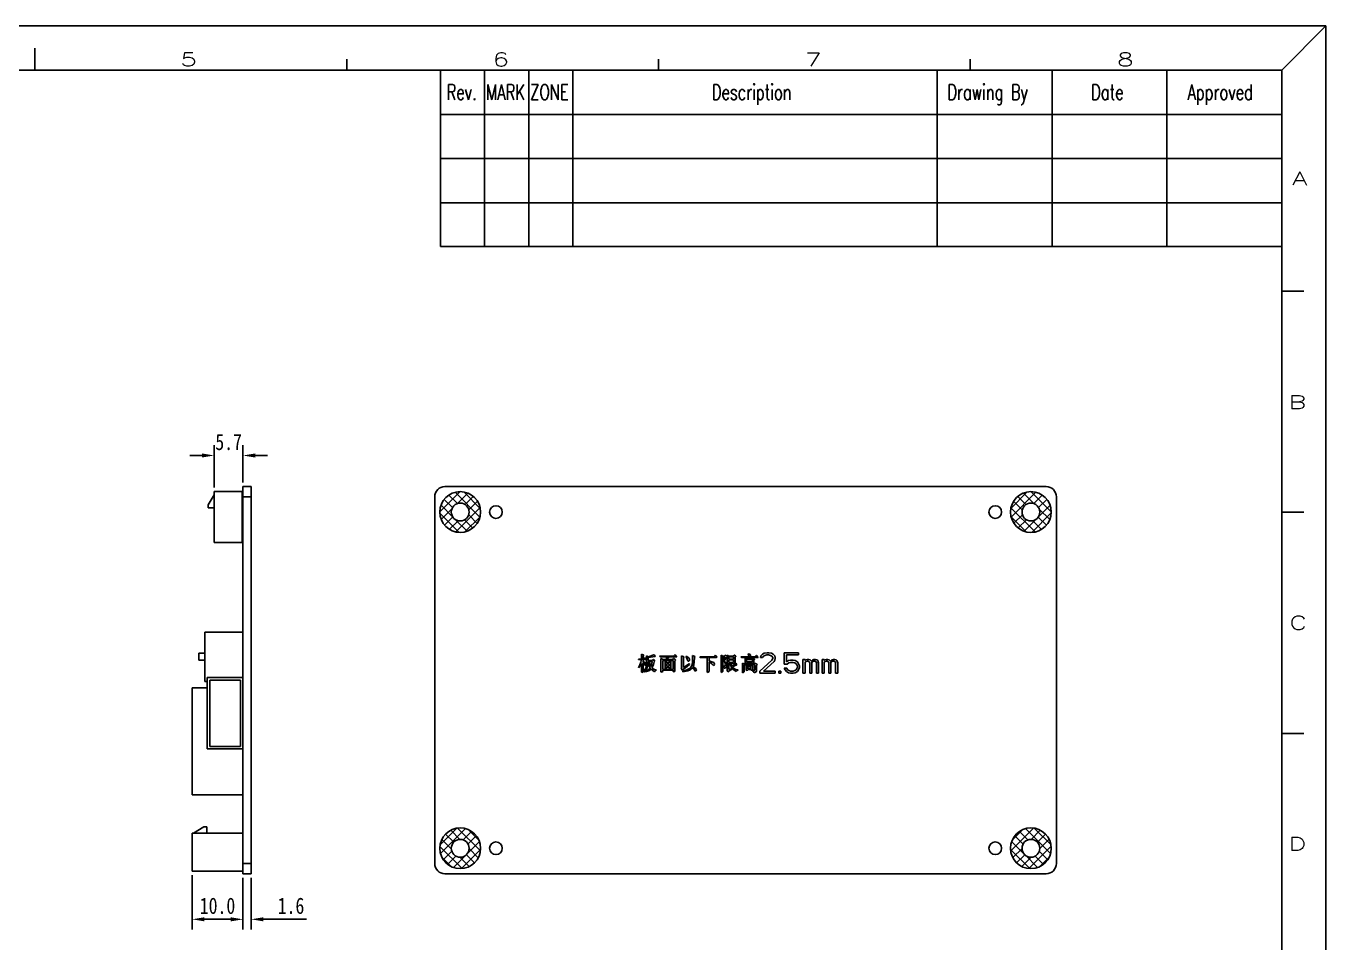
# Model space of a CAD drawing. Header units: inches. Extents: x 716 to 1232, y -1720 to -1356.
# Drawn here: x 976.4 to 1231.6, y -1535.7 to -1355.9 of the extents above; entities that cross this region are included whole.
import ezdxf

# ---------------------------------------------------------------- set-up
doc = ezdxf.new("R2010")
doc.units = ezdxf.units.IN
doc.header["$LTSCALE"] = 20
doc.header["$MEASUREMENT"] = 0
doc.header["$PDMODE"] = 3
doc.header["$PDSIZE"] = 0.3125
doc.linetypes.add('CENTER2', pattern=[28.575, 19.05, -3.175, 3.175, -3.175])
doc.layers.get('0').update_dxf_attribs({"linetype": 'CONTINUOUS'})
doc.layers.get('Defpoints').update_dxf_attribs({"linetype": 'CONTINUOUS'})
for name, color, linetype in [('01___PRT_ALL_DTM_PLN', 7, 'CONTINUOUS'), ('02___PRT_ALL_AXES', 7, 'CONTINUOUS'), ('03___PRT_ALL_CURVES', 7, 'CONTINUOUS'), ('TITLE', 5, 'CONTINUOUS')]:
    doc.layers.add(name, color=color, linetype=linetype)
doc.layers.add('CENTER', color=1, linetype='CENTER2', lineweight=15)
doc.styles.add('Design', font='', dxfattribs={"width": 0.8})
doc.styles.add('Form', font='romans.shx', dxfattribs={"width": 0.7})
doc.styles.get("Standard").update_dxf_attribs({"font": 'STSONG.TTF', "width": 0.8})
doc.styles.get('Design').set_extended_font_data('SimSun')
doc.dimstyles.get("Standard").update_dxf_attribs({"dimscale": 0.4, "dimtxt": 8, "dimasz": 6, "dimexe": 5, "dimexo": 2, "dimgap": 2.5, "dimtad": 1, "dimdec": 1, "dimzin": 4, "dimdsep": 46, "dimtxsty": 'Standard', "dimcen": 0.09, "dimclrd": 3, "dimclre": 3, "dimclrt": 3, "dimadec": 0, "dimazin": 0, "dimtp": 0.01, "dimtm": 0.01, "dimtfac": 1, "dimtdec": 1, "dimtix": 1, "dimtofl": 0, "dimtmove": 0, "dimatfit": 3, "dimfxl": 1, "dimtolj": 1, "dimtzin": 4, "dimarcsym": 0})

# ---------------------------------------------------------------- blocks, each defined once
blk = doc.blocks.new('10')
at = {"layer": 'TITLE', "color": 0}
for p, q in [((-816.31, -29.01), (-1113.31, -29.01)), ((-816.31, -29.01), (-821.3, -34.01)), ((-816.31, -239.02), (-816.31, -29.01))]:
    blk.add_line(p, q, dxfattribs=at)
at = {"layer": 'TITLE', "color": 5}
for p, q in [((-962.3, -34.01), (-962.3, -31.51)), ((-927.03, -34.01), (-927.03, -32.76)), ((-821.3, -34.01), (-1103.3, -34.01)), ((-916.44, -53.96), (-916.44, -34.01)), ((-911.45, -53.96), (-911.45, -34.01)), ((-911.45, -53.96), (-911.45, -34.01)), ((-906.46, -53.96), (-906.46, -34.01)), ((-901.46, -53.96), (-901.46, -34.01)), ((-860.26, -53.96), (-860.26, -34.01)), ((-847.27, -53.96), (-847.27, -34.01)), ((-834.29, -53.96), (-834.29, -34.01)), ((-821.3, -234.02), (-821.3, -34.01)), ((-821.3, -39), (-916.44, -39)), ((-821.3, -44), (-916.44, -44)), ((-821.3, -48.99), (-916.44, -48.99)), ((-916.44, -53.96), (-821.3, -53.96)), ((-821.3, -59.01), (-818.81, -59.01)), ((-821.3, -84.01), (-818.81, -84.01)), ((-821.3, -109.01), (-818.81, -109.01))]:
    blk.add_line(p, q, dxfattribs=at)
at = {"layer": 'TITLE', "color": 251}
for p, q in [((-891.78, -34.01), (-891.78, -32.76)), ((-856.53, -34.01), (-856.53, -32.76))]:
    blk.add_line(p, q, dxfattribs=at)
at = {"layer": 'TITLE', "color": 6, "style": 'Form', "width": 1.5}
for s, p in [('5', (-945.87, -33.54)), ('6', (-910.57, -33.54)), ('7', (-875.24, -33.54)), ('8', (-839.96, -33.54)), ('A', (-820.14, -47)), ('B', (-820.56, -72.3)), ('C', (-820.46, -97.25)), ('D', (-820.56, -122.26))]:
    blk.add_text(s, height=1.5, dxfattribs=at).set_placement(p)
at = {"layer": 'TITLE', "color": 0, "style": 'Form', "width": 0.7}
for s, p in [('Rev.', (-915.74, -37.36)), ('MARK', (-911.27, -37.36)), ('ZONE', (-906.28, -37.36)), ('Description', (-885.75, -37.36)), ('Drawing By', (-859.12, -37.36)), ('Date', (-842.86, -37.36)), ('Approved', (-831.96, -37.36))]:
    blk.add_text(s, height=1.748, dxfattribs=at).set_placement(p)
at = {"layer": 'TITLE', "color": 3, "ltscale": 10, "style": 'Design', "width": 0.8}
for tag, p in [('SCALE', (-843.55, -222.57)), ('SHEET', (-830.42, -227.68)), ('UNITS', (-909.5, -232.53)), ('REV', (-828.94, -232.54))]:
    blk.add_attdef(tag, p, '', height=2, dxfattribs=at)
blk = doc.blocks.new('*D46')
at = {"layer": '01___PRT_ALL_DTM_PLN', "color": 3, "lineweight": -2, "transparency": 16777216}
for p, q in [((1009.03, -1522.59), (1009.03, -1533.23)), ((1019.03, -1523.09), (1019.03, -1533.23)), ((1016.63, -1531.23), (1011.43, -1531.23))]:
    blk.add_line(p, q, dxfattribs=at)
at = {"layer": '01___PRT_ALL_DTM_PLN', "color": 3, "transparency": 16777216}
for points in [[(1011.43, -1530.83), (1011.43, -1531.63), (1009.03, -1531.23)], [(1016.63, -1531.63), (1016.63, -1530.83), (1019.03, -1531.23)]]:
    blk.add_solid(points, dxfattribs=at)
at = {"layer": 'Defpoints', "color": 0, "transparency": 16777216}
for p in [(1009.03, -1521.79), (1019.03, -1522.29), (1009.03, -1531.23)]:
    blk.add_point(p, dxfattribs=at)
at = {"layer": '01___PRT_ALL_DTM_PLN', "color": 3, "transparency": 16777216, "insert": (1014.03, -1528.59), "char_height": 3.2, "attachment_point": 5}
blk.add_mtext('\\A1;10.0', dxfattribs=at)
blk = doc.blocks.new('*D47')
at = {"layer": '01___PRT_ALL_DTM_PLN', "color": 3, "lineweight": -2, "transparency": 16777216}
for p, q in [((1013.38, -1446.49), (1013.38, -1438.19)), ((1019.03, -1445.49), (1019.03, -1438.19)), ((1010.98, -1440.19), (1008.58, -1440.19)), ((1021.43, -1440.19), (1023.83, -1440.19))]:
    blk.add_line(p, q, dxfattribs=at)
at = {"layer": '01___PRT_ALL_DTM_PLN', "color": 3, "transparency": 16777216}
for points in [[(1010.98, -1440.59), (1010.98, -1439.79), (1013.38, -1440.19)], [(1021.43, -1439.79), (1021.43, -1440.59), (1019.03, -1440.19)]]:
    blk.add_solid(points, dxfattribs=at)
at = {"layer": 'Defpoints', "color": 0, "transparency": 16777216}
for p in [(1013.38, -1440.19), (1019.03, -1446.29), (1013.38, -1447.29)]:
    blk.add_point(p, dxfattribs=at)
at = {"layer": '01___PRT_ALL_DTM_PLN', "color": 3, "transparency": 16777216, "insert": (1016.21, -1437.55), "char_height": 3.2, "attachment_point": 5}
blk.add_mtext('\\A1;5.7', dxfattribs=at)
blk = doc.blocks.new('*D48')
at = {"layer": '01___PRT_ALL_DTM_PLN', "color": 3, "lineweight": -2, "transparency": 16777216}
for p, q in [((1019.03, -1523.09), (1019.03, -1533.23)), ((1020.63, -1523.09), (1020.63, -1533.23)), ((1016.63, -1531.23), (1014.23, -1531.23)), ((1023.03, -1531.23), (1031.46, -1531.23))]:
    blk.add_line(p, q, dxfattribs=at)
at = {"layer": '01___PRT_ALL_DTM_PLN', "color": 3, "transparency": 16777216}
for points in [[(1016.63, -1531.63), (1016.63, -1530.83), (1019.03, -1531.23)], [(1023.03, -1530.83), (1023.03, -1531.63), (1020.63, -1531.23)]]:
    blk.add_solid(points, dxfattribs=at)
at = {"layer": 'Defpoints', "color": 0, "transparency": 16777216}
for p in [(1019.03, -1522.29), (1020.63, -1522.29), (1020.63, -1531.23)]:
    blk.add_point(p, dxfattribs=at)
at = {"layer": '01___PRT_ALL_DTM_PLN', "color": 3, "transparency": 16777216, "insert": (1028.45, -1528.59), "char_height": 3.2, "attachment_point": 5}
blk.add_mtext('\\A1;1.6', dxfattribs=at)

msp = doc.modelspace()

# ---------------------------------------------------------------- hatches: boundary and pattern name
at = {"layer": '01___PRT_ALL_DTM_PLN'}
h = msp.add_hatch(dxfattribs=at)
h.set_pattern_fill('ANSI37', color=4, scale=10, style=0)
h.set_pattern_definition([(45, (-273.5827, 49.4566), (-0.8838835, 0.8838835), []), (135, (-273.5827, 49.4566), (-0.8838835, -0.8838835), [])])
h.paths.add_polyline_path([(1057.66, -1451.29, 1), (1065.66, -1451.29, 1)])
h.paths.add_polyline_path([(1063.41, -1451.29, -1), (1059.91, -1451.29, -1)], flags=16)
h.paths.add_polyline_path([(1177.66, -1451.29, 1), (1169.66, -1451.29, 1)])
h.paths.add_polyline_path([(1171.91, -1451.29, -1), (1175.41, -1451.29, -1)], flags=16)
h.paths.add_polyline_path([(1169.66, -1517.29, 1), (1177.66, -1517.29, 1)])
h.paths.add_polyline_path([(1175.41, -1517.29, -1), (1171.91, -1517.29, -1)], flags=16)
h.paths.add_polyline_path([(1057.66, -1517.29, 1), (1065.66, -1517.29, 1)])
h.paths.add_polyline_path([(1063.41, -1517.29, -1), (1059.91, -1517.29, -1)], flags=16)

# ---------------------------------------------------------------- linework, layer by layer
at = {"color": 7, "linetype": 'Continuous'}
for p, q in [((1019.03, -1522.29), (1019.03, -1446.29)), ((1019.03, -1446.29), (1020.63, -1446.29)), ((1020.63, -1522.29), (1020.63, -1446.29)), ((1058.66, -1446.29), (1176.66, -1446.29)), ((1013.38, -1447.89), (1012.18, -1449.89)), ((1013.38, -1447.29), (1013.38, -1457.29)), ((1018.89, -1447.29), (1013.38, -1447.29)), ((1018.89, -1457.29), (1018.89, -1447.29)), ((1019.03, -1448.29), (1020.63, -1448.29)), ((1056.66, -1520.29), (1056.66, -1448.29)), ((1178.66, -1448.29), (1178.66, -1520.29)), ((1012.18, -1450.49), (1012.18, -1449.89)), ((1013.38, -1450.49), (1012.18, -1450.49)), ((1013.38, -1457.29), (1018.89, -1457.29)), ((1011.53, -1484.54), (1011.53, -1474.84)), ((1011.53, -1474.84), (1019.03, -1474.84)), ((1010.33, -1480.39), (1010.33, -1478.99)), ((1011.53, -1478.99), (1010.33, -1478.99)), ((1011.53, -1480.39), (1010.33, -1480.39)), ((1012.03, -1484.54), (1011.53, -1484.54)), ((1012.03, -1497.79), (1012.03, -1483.79)), ((1019.03, -1483.79), (1012.03, -1483.79)), ((1012.53, -1484.29), (1012.53, -1497.29)), ((1018.53, -1484.29), (1012.53, -1484.29)), ((1018.53, -1497.29), (1018.53, -1484.29)), ((1009.03, -1506.79), (1009.03, -1485.79)), ((1012.03, -1485.79), (1009.03, -1485.79)), ((1012.53, -1497.29), (1018.53, -1497.29)), ((1019.03, -1497.79), (1012.03, -1497.79)), ((1019.03, -1506.79), (1009.03, -1506.79)), ((1019.03, -1514.29), (1009.03, -1514.29)), ((1009.03, -1521.79), (1009.03, -1514.29)), ((1011.33, -1513.09), (1009.33, -1514.29)), ((1011.33, -1513.09), (1011.93, -1513.09)), ((1011.93, -1514.29), (1011.93, -1513.09)), ((1019.03, -1520.29), (1020.63, -1520.29)), ((1019.03, -1521.79), (1009.03, -1521.79)), ((1019.03, -1522.29), (1020.63, -1522.29)), ((1176.66, -1522.29), (1058.66, -1522.29))]:
    msp.add_line(p, q, dxfattribs=at)
for centre, start, end in [((1058.66, -1448.29), 90, 180), ((1176.66, -1448.29), 0, 90), ((1058.66, -1520.29), 180, 270), ((1176.66, -1520.29), 270, 0)]:
    msp.add_arc(centre, 2, start, end, dxfattribs=at)
at = {"layer": '01___PRT_ALL_DTM_PLN', "color": 3}
for centre in [(1061.66, -1451.29), (1173.66, -1451.29), (1061.66, -1517.29), (1173.66, -1517.29)]:
    msp.add_circle(centre, 4, dxfattribs=at)
at = {"layer": '02___PRT_ALL_AXES', "color": 7, "linetype": 'Continuous'}
for centre, radius in [((1061.66, -1451.29), 1.75), ((1068.66, -1451.29), 1.25), ((1166.66, -1451.29), 1.25), ((1173.66, -1451.29), 1.75), ((1061.66, -1517.29), 1.75), ((1068.66, -1517.29), 1.25), ((1166.66, -1517.29), 1.25), ((1173.66, -1517.29), 1.75)]:
    msp.add_circle(centre, radius, dxfattribs=at)
at = {"layer": '03___PRT_ALL_CURVES', "color": 40, "linetype": 'Continuous'}
for p, q in [((1097.25, -1480.14), (1097.25, -1479.18)), ((1097.25, -1479.18), (1097.7, -1479.37)), ((1097.7, -1479.37), (1097.57, -1479.56)), ((1097.57, -1479.56), (1097.57, -1480.14)), ((1098.21, -1481.21), (1098.21, -1479.5)), ((1098.21, -1479.5), (1098.52, -1479.69)), ((1098.52, -1479.69), (1099.67, -1479.31)), ((1099.92, -1479.63), (1098.52, -1479.82)), ((1099.67, -1479.31), (1099.73, -1479.31)), ((1099.73, -1479.31), (1099.92, -1479.56)), ((1099.92, -1479.56), (1099.92, -1479.63)), ((1100.87, -1479.69), (1100.75, -1479.56)), ((1100.75, -1479.56), (1103.54, -1479.56)), ((1102.21, -1479.69), (1100.87, -1479.69)), ((1102.08, -1480.26), (1102.21, -1479.69)), ((1102.59, -1479.69), (1102.27, -1480.26)), ((1104.18, -1479.69), (1102.59, -1479.69)), ((1103.54, -1479.56), (1103.79, -1479.31)), ((1103.79, -1479.31), (1103.86, -1479.31)), ((1103.86, -1479.31), (1104.18, -1479.69)), ((1105.06, -1481.98), (1105.06, -1479.5)), ((1105.06, -1479.5), (1105.57, -1479.69)), ((1105.57, -1479.69), (1105.57, -1479.75)), ((1105.95, -1479.63), (1106.02, -1479.56)), ((1106.02, -1479.69), (1105.95, -1479.63)), ((1106.02, -1479.56), (1106.52, -1479.94)), ((1106.21, -1480.14), (1106.02, -1479.69)), ((1107.22, -1480.96), (1107.22, -1479.44)), ((1107.22, -1479.44), (1107.73, -1479.63)), ((1107.73, -1479.69), (1107.67, -1479.82)), ((1107.73, -1479.63), (1107.73, -1479.69)), ((1108.75, -1479.82), (1108.68, -1479.69)), ((1108.68, -1479.69), (1111.54, -1479.69)), ((1111.54, -1479.69), (1111.73, -1479.37)), ((1111.73, -1479.37), (1111.79, -1479.37)), ((1111.79, -1479.37), (1112.11, -1479.69)), ((1112.11, -1479.69), (1111.98, -1479.82)), ((1112.87, -1482.74), (1112.87, -1479.37)), ((1112.87, -1479.37), (1113.19, -1479.56)), ((1113.19, -1479.56), (1113.57, -1479.56)), ((1113.19, -1481.53), (1113.19, -1479.69)), ((1113.19, -1479.69), (1113.57, -1479.69)), ((1113.57, -1479.69), (1113.32, -1480.52)), ((1113.57, -1479.56), (1113.7, -1479.37)), ((1113.7, -1479.37), (1113.76, -1479.37)), ((1113.76, -1479.37), (1114.08, -1479.63)), ((1114.08, -1479.69), (1113.89, -1479.82)), ((1114.08, -1482.36), (1114.08, -1479.37)), ((1114.08, -1479.37), (1114.4, -1479.56)), ((1114.4, -1479.56), (1115.29, -1479.56)), ((1114.4, -1480.2), (1114.4, -1479.69)), ((1114.4, -1479.69), (1115.29, -1479.69)), ((1115.29, -1479.56), (1115.41, -1479.37)), ((1115.29, -1479.69), (1115.29, -1480.2)), ((1115.41, -1479.37), (1115.48, -1479.37)), ((1115.48, -1479.37), (1115.73, -1479.56)), ((1115.73, -1479.63), (1115.6, -1479.75)), ((1115.73, -1479.56), (1115.73, -1479.63)), ((1116.75, -1479.69), (1119.6, -1479.69)), ((1116.87, -1479.82), (1116.75, -1479.69)), ((1118.14, -1479.18), (1118.14, -1479.12)), ((1118.14, -1479.12), (1118.46, -1479.18)), ((1118.21, -1479.31), (1118.14, -1479.18)), ((1118.27, -1479.63), (1118.21, -1479.31)), ((1118.33, -1479.69), (1118.27, -1479.63)), ((1118.46, -1479.18), (1118.59, -1479.25)), ((1118.59, -1479.25), (1118.65, -1479.44)), ((1118.65, -1479.5), (1118.59, -1479.69)), ((1118.65, -1479.44), (1118.65, -1479.5)), ((1119.6, -1479.69), (1119.73, -1479.44)), ((1119.73, -1479.44), (1119.79, -1479.44)), ((1119.79, -1479.44), (1120.11, -1479.82)), ((1120.58, -1479.86), (1120.66, -1479.52)), ((1120.66, -1479.52), (1120.99, -1479.18)), ((1120.99, -1479.18), (1121.33, -1479.01)), ((1121.16, -1479.61), (1120.99, -1479.86)), ((1121.41, -1479.44), (1121.16, -1479.61)), ((1121.33, -1479.01), (1121.91, -1478.93)), ((1121.83, -1479.35), (1121.41, -1479.44)), ((1122.16, -1479.35), (1121.83, -1479.35)), ((1121.91, -1478.93), (1122.24, -1478.93)), ((1122.58, -1479.44), (1122.16, -1479.35)), ((1122.24, -1478.93), (1122.74, -1479.01)), ((1122.83, -1479.61), (1122.58, -1479.44)), ((1122.74, -1479.01), (1123.08, -1479.18)), ((1122.99, -1479.86), (1122.83, -1479.61)), ((1123.08, -1479.18), (1123.41, -1479.52)), ((1123.41, -1479.52), (1123.49, -1479.86)), ((1128.08, -1478.93), (1125.24, -1478.93)), ((1125.24, -1478.93), (1125.24, -1481.14)), ((1125.66, -1479.35), (1128.08, -1479.35)), ((1125.66, -1480.72), (1125.66, -1479.35)), ((1128.08, -1479.35), (1128.08, -1478.93)), ((1096.68, -1480.26), (1096.62, -1480.14)), ((1096.62, -1480.14), (1097.25, -1480.14)), ((1096.62, -1481.85), (1096.94, -1481.28)), ((1096.68, -1481.85), (1096.62, -1481.85)), ((1097.25, -1480.26), (1096.68, -1480.26)), ((1097.06, -1481.4), (1096.68, -1481.85)), ((1096.94, -1481.28), (1097.13, -1480.77)), ((1097.25, -1481.02), (1097.06, -1481.4)), ((1097.13, -1480.77), (1097.25, -1480.26)), ((1097.25, -1482.74), (1097.25, -1481.02)), ((1097.57, -1480.14), (1097.76, -1480.14)), ((1097.57, -1480.26), (1097.57, -1480.71)), ((1098.14, -1480.26), (1097.57, -1480.26)), ((1097.57, -1480.71), (1097.83, -1480.77)), ((1097.57, -1480.83), (1097.57, -1482.67)), ((1097.76, -1481.02), (1097.57, -1480.83)), ((1097.64, -1482.55), (1097.95, -1482.1)), ((1097.76, -1480.14), (1097.89, -1479.94)), ((1097.83, -1481.21), (1097.76, -1481.02)), ((1097.83, -1480.77), (1098.02, -1480.9)), ((1097.89, -1481.34), (1097.83, -1481.21)), ((1097.89, -1479.94), (1097.95, -1479.94)), ((1097.95, -1481.34), (1097.89, -1481.34)), ((1098.21, -1482.1), (1097.89, -1482.48)), ((1097.95, -1479.94), (1098.14, -1480.2)), ((1098.08, -1481.28), (1097.95, -1481.34)), ((1097.95, -1482.1), (1098.14, -1481.72)), ((1098.02, -1480.9), (1098.14, -1481.15)), ((1098.14, -1481.15), (1098.08, -1481.28)), ((1098.14, -1480.2), (1098.14, -1480.26)), ((1098.14, -1481.72), (1098.21, -1481.21)), ((1098.46, -1481.47), (1098.21, -1482.1)), ((1098.33, -1482.36), (1098.65, -1482.17)), ((1098.52, -1480.64), (1098.46, -1481.47)), ((1098.52, -1479.82), (1098.52, -1480.45)), ((1098.52, -1480.45), (1099.41, -1480.45)), ((1098.65, -1480.64), (1098.52, -1480.64)), ((1098.72, -1481.21), (1098.65, -1480.64)), ((1098.65, -1482.17), (1098.91, -1481.85)), ((1099.16, -1482.1), (1098.65, -1482.48)), ((1098.78, -1481.53), (1098.72, -1481.21)), ((1098.78, -1480.9), (1098.78, -1480.64)), ((1098.78, -1480.64), (1099.35, -1480.64)), ((1098.97, -1481.34), (1098.78, -1480.9)), ((1098.91, -1481.85), (1098.78, -1481.53)), ((1099.1, -1481.6), (1098.97, -1481.34)), ((1099.22, -1481.34), (1099.1, -1481.6)), ((1099.79, -1482.67), (1099.16, -1482.1)), ((1099.29, -1481.09), (1099.22, -1481.34)), ((1099.35, -1480.64), (1099.29, -1481.09)), ((1099.48, -1481.53), (1099.29, -1481.85)), ((1099.29, -1481.85), (1099.54, -1482.04)), ((1099.41, -1480.45), (1099.54, -1480.26)), ((1099.6, -1481.21), (1099.48, -1481.53)), ((1099.54, -1480.26), (1099.6, -1480.26)), ((1099.54, -1482.04), (1099.79, -1482.17)), ((1099.6, -1480.26), (1099.86, -1480.58)), ((1099.73, -1480.71), (1099.6, -1481.21)), ((1099.86, -1480.58), (1099.73, -1480.71)), ((1099.79, -1482.17), (1100.11, -1482.29)), ((1101.06, -1482.67), (1101.06, -1480.07)), ((1101.06, -1480.07), (1101.51, -1480.26)), ((1101.45, -1482.23), (1101.45, -1480.45)), ((1101.45, -1480.45), (1101.89, -1480.45)), ((1101.89, -1482.23), (1101.45, -1482.23)), ((1101.51, -1480.26), (1102.08, -1480.26)), ((1101.89, -1480.45), (1101.89, -1482.23)), ((1102.14, -1480.9), (1102.14, -1480.45)), ((1102.14, -1480.45), (1102.65, -1480.45)), ((1102.65, -1480.9), (1102.14, -1480.9)), ((1102.14, -1481.53), (1102.14, -1481.09)), ((1102.14, -1481.09), (1102.65, -1481.09)), ((1102.65, -1481.53), (1102.14, -1481.53)), ((1102.14, -1482.23), (1102.14, -1481.72)), ((1102.14, -1481.72), (1102.65, -1481.72)), ((1102.65, -1482.23), (1102.14, -1482.23)), ((1102.27, -1480.26), (1103.41, -1480.26)), ((1102.65, -1480.45), (1102.65, -1480.9)), ((1102.65, -1481.09), (1102.65, -1481.53)), ((1102.65, -1481.72), (1102.65, -1482.23)), ((1102.97, -1482.23), (1102.97, -1480.45)), ((1102.97, -1480.45), (1103.48, -1480.45)), ((1103.48, -1482.23), (1102.97, -1482.23)), ((1103.41, -1480.26), (1103.54, -1480.07)), ((1103.48, -1480.45), (1103.48, -1482.23)), ((1103.54, -1480.07), (1103.6, -1480.07)), ((1103.6, -1480.07), (1103.92, -1480.33)), ((1103.92, -1480.39), (1103.79, -1480.52)), ((1103.79, -1480.52), (1103.79, -1482.61)), ((1103.92, -1480.33), (1103.92, -1480.39)), ((1105, -1482.1), (1105.06, -1481.98)), ((1105.25, -1482.36), (1105, -1482.1)), ((1105.38, -1482.23), (1105.25, -1482.36)), ((1105.89, -1481.85), (1105.38, -1482.23)), ((1105.57, -1479.75), (1105.51, -1479.88)), ((1105.51, -1479.88), (1105.51, -1481.79)), ((1105.51, -1481.79), (1106.59, -1481.09)), ((1106.65, -1481.21), (1105.89, -1481.85)), ((1106.14, -1482.29), (1106.65, -1481.98)), ((1106.27, -1480.39), (1106.21, -1480.14)), ((1106.33, -1480.52), (1106.27, -1480.39)), ((1106.46, -1480.58), (1106.33, -1480.52)), ((1106.52, -1480.58), (1106.46, -1480.58)), ((1106.52, -1479.94), (1106.65, -1480.14)), ((1106.65, -1480.45), (1106.52, -1480.58)), ((1106.59, -1481.09), (1106.65, -1481.09)), ((1106.65, -1480.14), (1106.65, -1480.45)), ((1106.65, -1481.09), (1106.65, -1481.21)), ((1106.65, -1481.98), (1106.91, -1481.72)), ((1107.29, -1481.79), (1106.78, -1482.29)), ((1106.91, -1481.72), (1107.1, -1481.4)), ((1107.1, -1481.4), (1107.22, -1480.96)), ((1107.54, -1482.1), (1107.29, -1481.79)), ((1107.48, -1481.28), (1107.35, -1481.66)), ((1107.35, -1481.66), (1107.73, -1481.85)), ((1107.54, -1480.71), (1107.48, -1481.28)), ((1107.67, -1479.82), (1107.54, -1480.71)), ((1107.73, -1482.48), (1107.54, -1482.1)), ((1107.73, -1481.85), (1107.92, -1481.98)), ((1107.92, -1481.98), (1108.05, -1482.29)), ((1110.14, -1479.82), (1108.75, -1479.82)), ((1110.14, -1482.74), (1110.14, -1479.82)), ((1110.52, -1479.82), (1110.52, -1480.52)), ((1111.98, -1479.82), (1110.52, -1479.82)), ((1110.52, -1480.52), (1111.22, -1480.77)), ((1110.52, -1480.71), (1110.52, -1482.61)), ((1110.65, -1480.77), (1110.52, -1480.71)), ((1111.03, -1481.09), (1110.65, -1480.77)), ((1111.29, -1481.34), (1111.03, -1481.09)), ((1111.22, -1480.77), (1111.41, -1480.83)), ((1111.41, -1481.4), (1111.29, -1481.34)), ((1111.41, -1480.83), (1111.48, -1480.96)), ((1111.48, -1481.34), (1111.41, -1481.4)), ((1111.48, -1480.96), (1111.54, -1481.15)), ((1111.54, -1481.15), (1111.48, -1481.34)), ((1113.57, -1481.53), (1113.19, -1481.53)), ((1113.19, -1481.6), (1113.19, -1482.61)), ((1113.32, -1481.66), (1113.19, -1481.6)), ((1113.32, -1480.52), (1113.32, -1480.58)), ((1113.32, -1480.58), (1113.57, -1480.83)), ((1113.45, -1481.79), (1113.32, -1481.66)), ((1113.89, -1479.82), (1113.45, -1480.52)), ((1113.45, -1480.52), (1113.76, -1480.83)), ((1113.45, -1481.91), (1113.45, -1481.79)), ((1113.51, -1481.91), (1113.45, -1481.91)), ((1113.7, -1481.85), (1113.51, -1481.91)), ((1113.57, -1480.83), (1113.64, -1481.09)), ((1113.7, -1481.28), (1113.57, -1481.53)), ((1113.64, -1481.09), (1113.7, -1481.28)), ((1113.89, -1481.72), (1113.7, -1481.85)), ((1113.76, -1480.83), (1113.95, -1481.09)), ((1113.95, -1481.47), (1113.89, -1481.72)), ((1113.95, -1481.09), (1114.02, -1481.28)), ((1114.02, -1481.28), (1113.95, -1481.47)), ((1115.29, -1480.2), (1114.4, -1480.2)), ((1114.4, -1480.83), (1114.4, -1480.33)), ((1114.4, -1480.33), (1115.29, -1480.33)), ((1115.29, -1480.83), (1114.4, -1480.83)), ((1114.4, -1480.96), (1114.4, -1482.23)), ((1114.65, -1480.96), (1114.4, -1480.96)), ((1114.4, -1482.23), (1115.03, -1481.98)), ((1114.72, -1481.28), (1114.65, -1480.96)), ((1115.03, -1482.1), (1114.65, -1482.36)), ((1114.91, -1481.79), (1114.72, -1481.28)), ((1114.78, -1480.96), (1114.91, -1481.28)), ((1115.29, -1480.96), (1114.78, -1480.96)), ((1114.91, -1481.28), (1115.03, -1481.53)), ((1115.22, -1482.17), (1114.91, -1481.79)), ((1115.03, -1481.53), (1115.6, -1481.09)), ((1115.03, -1481.98), (1115.03, -1482.1)), ((1115.6, -1481.4), (1115.1, -1481.66)), ((1115.1, -1481.66), (1115.29, -1481.91)), ((1115.79, -1482.61), (1115.22, -1482.17)), ((1115.29, -1480.33), (1115.29, -1480.83)), ((1115.29, -1481.09), (1115.29, -1480.96)), ((1115.35, -1481.09), (1115.29, -1481.09)), ((1115.29, -1481.91), (1115.73, -1482.17)), ((1115.6, -1480.96), (1115.35, -1481.09)), ((1115.6, -1479.75), (1115.6, -1480.96)), ((1115.6, -1481.09), (1115.67, -1480.96)), ((1115.79, -1481.34), (1115.6, -1481.4)), ((1115.67, -1480.96), (1115.73, -1480.96)), ((1115.73, -1480.96), (1115.92, -1481.28)), ((1115.73, -1482.17), (1116.11, -1482.29)), ((1115.92, -1481.28), (1115.79, -1481.34)), ((1120.11, -1479.82), (1116.87, -1479.82)), ((1117.06, -1482.87), (1117.06, -1480.96)), ((1117.06, -1480.96), (1117.38, -1481.09)), ((1117.38, -1481.09), (1119.41, -1481.09)), ((1117.38, -1481.28), (1117.38, -1482.67)), ((1119.48, -1481.28), (1117.38, -1481.28)), ((1117.57, -1481.02), (1117.57, -1480.01)), ((1117.57, -1480.01), (1117.89, -1480.14)), ((1117.83, -1480.96), (1117.57, -1481.02)), ((1117.76, -1482.36), (1117.76, -1481.4)), ((1117.76, -1481.4), (1118.08, -1481.53)), ((1117.83, -1480.71), (1117.83, -1480.26)), ((1117.83, -1480.26), (1119.03, -1480.26)), ((1119.03, -1480.71), (1117.83, -1480.71)), ((1117.83, -1480.83), (1117.83, -1480.96)), ((1119.03, -1480.83), (1117.83, -1480.83)), ((1117.89, -1480.14), (1118.97, -1480.14)), ((1118.08, -1481.53), (1118.72, -1481.53)), ((1118.08, -1482.04), (1118.08, -1481.66)), ((1118.08, -1481.66), (1118.72, -1481.66)), ((1118.72, -1482.04), (1118.08, -1482.04)), ((1118.08, -1482.23), (1118.08, -1482.36)), ((1118.72, -1482.23), (1118.08, -1482.23)), ((1118.72, -1481.53), (1118.84, -1481.34)), ((1118.72, -1481.66), (1118.72, -1482.04)), ((1118.78, -1482.36), (1118.72, -1482.23)), ((1118.84, -1481.34), (1118.84, -1481.4)), ((1118.84, -1481.4), (1119.22, -1481.66)), ((1119.1, -1482.23), (1118.84, -1482.36)), ((1118.97, -1480.14), (1119.1, -1480.01)), ((1119.03, -1480.26), (1119.03, -1480.71)), ((1119.03, -1480.96), (1119.03, -1480.83)), ((1119.1, -1481.02), (1119.03, -1480.96)), ((1119.1, -1480.01), (1119.41, -1480.2)), ((1119.29, -1480.9), (1119.1, -1481.02)), ((1119.16, -1481.66), (1119.1, -1481.79)), ((1119.1, -1481.79), (1119.1, -1482.23)), ((1119.22, -1481.66), (1119.16, -1481.66)), ((1119.41, -1480.26), (1119.29, -1480.39)), ((1119.29, -1480.39), (1119.29, -1480.9)), ((1119.41, -1480.2), (1119.41, -1480.26)), ((1119.41, -1481.09), (1119.54, -1480.96)), ((1119.48, -1482.36), (1119.48, -1481.28)), ((1119.54, -1480.96), (1119.92, -1481.21)), ((1119.92, -1481.28), (1119.79, -1481.4)), ((1119.79, -1481.4), (1119.79, -1482.48)), ((1119.92, -1481.21), (1119.92, -1481.28)), ((1120.49, -1482.5), (1122.83, -1480.38)), ((1120.99, -1479.86), (1120.58, -1479.86)), ((1123.24, -1480.63), (1121.16, -1482.5)), ((1122.83, -1480.38), (1122.99, -1480.04)), ((1122.99, -1480.04), (1122.99, -1479.86)), ((1123.41, -1480.38), (1123.24, -1480.63)), ((1123.49, -1480.04), (1123.41, -1480.38)), ((1123.49, -1479.86), (1123.49, -1480.04)), ((1125.24, -1481.14), (1125.83, -1481.14)), ((1125.74, -1481.91), (1125.24, -1481.91)), ((1125.24, -1481.91), (1125.41, -1482.25)), ((1125.41, -1482.25), (1125.66, -1482.59)), ((1126.08, -1480.46), (1125.66, -1480.72)), ((1125.91, -1482.25), (1125.74, -1481.91)), ((1125.83, -1481.14), (1126.16, -1480.89)), ((1126.16, -1482.42), (1125.91, -1482.25)), ((1126.49, -1480.38), (1126.08, -1480.46)), ((1126.16, -1480.89), (1126.49, -1480.8)), ((1126.99, -1480.38), (1126.49, -1480.38)), ((1126.49, -1480.8), (1126.99, -1480.8)), ((1127.41, -1480.46), (1126.99, -1480.38)), ((1126.99, -1480.8), (1127.33, -1480.89)), ((1127.33, -1480.89), (1127.58, -1481.06)), ((1127.58, -1482.25), (1127.33, -1482.42)), ((1127.83, -1480.72), (1127.41, -1480.46)), ((1127.58, -1481.06), (1127.74, -1481.31)), ((1127.74, -1481.99), (1127.58, -1482.25)), ((1127.74, -1481.31), (1127.83, -1481.57)), ((1127.83, -1481.74), (1127.74, -1481.99)), ((1128.08, -1481.06), (1127.83, -1480.72)), ((1127.83, -1481.57), (1127.83, -1481.74)), ((1127.83, -1482.59), (1128.08, -1482.25)), ((1128.24, -1481.48), (1128.08, -1481.06)), ((1128.08, -1482.25), (1128.24, -1481.82)), ((1128.24, -1481.82), (1128.24, -1481.48)), ((1128.91, -1480.21), (1129.33, -1480.21)), ((1128.91, -1482.93), (1128.91, -1480.21)), ((1129.33, -1480.21), (1129.33, -1480.46)), ((1129.33, -1480.46), (1129.49, -1480.29)), ((1129.49, -1480.63), (1129.33, -1480.8)), ((1129.33, -1480.8), (1129.33, -1482.93)), ((1129.49, -1480.29), (1129.74, -1480.21)), ((1129.74, -1480.55), (1129.49, -1480.63)), ((1129.74, -1480.21), (1130.08, -1480.21)), ((1129.91, -1480.55), (1129.74, -1480.55)), ((1130.08, -1480.63), (1129.91, -1480.55)), ((1130.08, -1480.21), (1130.33, -1480.29)), ((1130.16, -1480.72), (1130.08, -1480.63)), ((1130.24, -1480.89), (1130.16, -1480.72)), ((1130.24, -1482.93), (1130.24, -1480.89)), ((1130.33, -1480.29), (1130.58, -1480.55)), ((1130.58, -1480.55), (1130.83, -1480.29)), ((1130.74, -1480.72), (1130.66, -1480.89)), ((1130.66, -1480.89), (1130.66, -1482.93)), ((1130.83, -1480.63), (1130.74, -1480.72)), ((1130.83, -1480.29), (1131.08, -1480.21)), ((1130.99, -1480.55), (1130.83, -1480.63)), ((1131.24, -1480.55), (1130.99, -1480.55)), ((1131.08, -1480.21), (1131.41, -1480.21)), ((1131.41, -1480.63), (1131.24, -1480.55)), ((1131.41, -1480.21), (1131.66, -1480.29)), ((1131.49, -1480.72), (1131.41, -1480.63)), ((1131.58, -1480.89), (1131.49, -1480.72)), ((1131.58, -1482.93), (1131.58, -1480.89)), ((1131.66, -1480.29), (1131.83, -1480.46)), ((1131.83, -1480.46), (1131.99, -1480.89)), ((1131.99, -1480.89), (1131.99, -1482.93)), ((1132.66, -1480.21), (1133.08, -1480.21)), ((1132.66, -1482.93), (1132.66, -1480.21)), ((1133.08, -1480.21), (1133.08, -1480.46)), ((1133.08, -1480.46), (1133.24, -1480.29)), ((1133.24, -1480.63), (1133.08, -1480.8)), ((1133.08, -1480.8), (1133.08, -1482.93)), ((1133.24, -1480.29), (1133.49, -1480.21)), ((1133.49, -1480.55), (1133.24, -1480.63)), ((1133.49, -1480.21), (1133.83, -1480.21)), ((1133.66, -1480.55), (1133.49, -1480.55)), ((1133.83, -1480.63), (1133.66, -1480.55)), ((1133.83, -1480.21), (1134.08, -1480.29)), ((1133.91, -1480.72), (1133.83, -1480.63)), ((1133.99, -1480.89), (1133.91, -1480.72)), ((1133.99, -1482.93), (1133.99, -1480.89)), ((1134.08, -1480.29), (1134.33, -1480.55)), ((1134.33, -1480.55), (1134.58, -1480.29)), ((1134.49, -1480.72), (1134.41, -1480.89)), ((1134.41, -1480.89), (1134.41, -1482.93)), ((1134.58, -1480.63), (1134.49, -1480.72)), ((1134.58, -1480.29), (1134.83, -1480.21)), ((1134.74, -1480.55), (1134.58, -1480.63)), ((1134.99, -1480.55), (1134.74, -1480.55)), ((1134.83, -1480.21), (1135.16, -1480.21)), ((1135.16, -1480.63), (1134.99, -1480.55)), ((1135.16, -1480.21), (1135.41, -1480.29)), ((1135.24, -1480.72), (1135.16, -1480.63)), ((1135.33, -1480.89), (1135.24, -1480.72)), ((1135.33, -1482.93), (1135.33, -1480.89)), ((1135.41, -1480.29), (1135.58, -1480.46)), ((1135.58, -1480.46), (1135.74, -1480.89)), ((1135.74, -1480.89), (1135.74, -1482.93)), ((1097.32, -1482.8), (1097.25, -1482.74)), ((1097.57, -1482.67), (1097.32, -1482.8)), ((1097.64, -1482.61), (1097.64, -1482.55)), ((1097.7, -1482.67), (1097.64, -1482.61)), ((1097.89, -1482.48), (1097.7, -1482.67)), ((1097.83, -1482.67), (1097.89, -1482.61)), ((1097.89, -1482.67), (1097.83, -1482.67)), ((1097.89, -1482.61), (1098.33, -1482.36)), ((1098.21, -1482.61), (1097.89, -1482.67)), ((1098.65, -1482.48), (1098.21, -1482.61)), ((1099.86, -1482.55), (1099.79, -1482.67)), ((1099.98, -1482.42), (1099.86, -1482.55)), ((1100.11, -1482.36), (1099.98, -1482.42)), ((1100.11, -1482.29), (1100.11, -1482.36)), ((1101.13, -1482.74), (1101.06, -1482.67)), ((1101.45, -1482.61), (1101.13, -1482.74)), ((1101.45, -1482.36), (1101.45, -1482.61)), ((1103.48, -1482.36), (1101.45, -1482.36)), ((1103.48, -1482.61), (1103.48, -1482.36)), ((1103.54, -1482.67), (1103.48, -1482.61)), ((1103.79, -1482.61), (1103.54, -1482.67)), ((1105.32, -1482.61), (1105.38, -1482.55)), ((1105.38, -1482.67), (1105.32, -1482.61)), ((1105.38, -1482.55), (1106.14, -1482.29)), ((1106.33, -1482.48), (1105.38, -1482.67)), ((1106.78, -1482.29), (1106.33, -1482.48)), ((1107.86, -1482.55), (1107.73, -1482.48)), ((1107.92, -1482.48), (1107.86, -1482.55)), ((1108.05, -1482.29), (1107.92, -1482.48)), ((1110.21, -1482.8), (1110.14, -1482.74)), ((1110.52, -1482.61), (1110.21, -1482.8)), ((1113, -1482.8), (1112.87, -1482.74)), ((1113.19, -1482.61), (1113, -1482.8)), ((1114.21, -1482.67), (1114.02, -1482.36)), ((1114.02, -1482.36), (1114.08, -1482.36)), ((1114.33, -1482.61), (1114.21, -1482.67)), ((1114.65, -1482.36), (1114.33, -1482.61)), ((1115.98, -1482.42), (1115.79, -1482.61)), ((1116.18, -1482.36), (1115.98, -1482.42)), ((1116.11, -1482.29), (1116.18, -1482.36)), ((1117.38, -1482.67), (1117.06, -1482.87)), ((1117.83, -1482.42), (1117.76, -1482.36)), ((1118.08, -1482.36), (1117.83, -1482.42)), ((1118.84, -1482.36), (1118.78, -1482.36)), ((1118.97, -1482.42), (1119.03, -1482.36)), ((1119.03, -1482.48), (1118.97, -1482.42)), ((1119.03, -1482.36), (1119.48, -1482.36)), ((1119.16, -1482.55), (1119.03, -1482.48)), ((1119.22, -1482.61), (1119.16, -1482.55)), ((1119.35, -1482.8), (1119.22, -1482.61)), ((1119.73, -1482.67), (1119.35, -1482.87)), ((1119.35, -1482.87), (1119.35, -1482.8)), ((1119.79, -1482.48), (1119.73, -1482.67)), ((1120.49, -1482.93), (1120.49, -1482.5)), ((1123.49, -1482.93), (1120.49, -1482.93)), ((1121.16, -1482.5), (1123.49, -1482.5)), ((1123.49, -1482.5), (1123.49, -1482.93)), ((1124.16, -1482.5), (1124.58, -1482.5)), ((1124.16, -1482.93), (1124.16, -1482.5)), ((1124.58, -1482.93), (1124.16, -1482.93)), ((1124.58, -1482.5), (1124.58, -1482.93)), ((1125.66, -1482.59), (1126.08, -1482.84)), ((1126.08, -1482.84), (1126.49, -1482.93)), ((1126.49, -1482.5), (1126.16, -1482.42)), ((1126.99, -1482.5), (1126.49, -1482.5)), ((1126.49, -1482.93), (1126.99, -1482.93)), ((1127.33, -1482.42), (1126.99, -1482.5)), ((1126.99, -1482.93), (1127.41, -1482.84)), ((1127.41, -1482.84), (1127.83, -1482.59)), ((1129.33, -1482.93), (1128.91, -1482.93)), ((1130.66, -1482.93), (1130.24, -1482.93)), ((1131.99, -1482.93), (1131.58, -1482.93)), ((1133.08, -1482.93), (1132.66, -1482.93)), ((1134.41, -1482.93), (1133.99, -1482.93)), ((1135.74, -1482.93), (1135.33, -1482.93))]:
    msp.add_line(p, q, dxfattribs=at)

# ---------------------------------------------------------------- block references
at = {"layer": 'CENTER', "color": 0, "xscale": 1.735603446644332, "yscale": 1.735603446644332, "zscale": 1.735603446644332}
msp.add_blockref('10', (2648.35, -1305.54), dxfattribs=at)

# ---------------------------------------------------------------- dimensions: what is measured, and where the dimension line sits
at = {"layer": '01___PRT_ALL_DTM_PLN', "color": 3}
for base, p1, p2, picture, middle in [((1013.38104208, -1440.18963066), (1019.03104208, -1446.28888983), (1013.38104208, -1447.28888983), '*D47', (1016.20604208, -1437.55084278)), ((1009.03, -1531.23), (1019.03, -1522.29), (1009.03, -1521.79), '*D46', (1014.03, -1528.59))]:
    dim = msp.add_linear_dim(base=base, p1=p1, p2=p2, dimstyle='Standard', dxfattribs=at)
    dim.commit()
    dim.dimension.update_dxf_attribs({"geometry": picture, "text_midpoint": middle})
dim = msp.add_linear_dim(base=(1020.63, -1531.23), p1=(1019.03, -1522.29), p2=(1020.63, -1522.29), dimstyle='Standard', dxfattribs=at)
dim.commit()
dim.dimension.update_dxf_attribs({"geometry": '*D48', "text_midpoint": (1028.45, -1531.23), "dimtype": 160})

doc.saveas('drawing.dxf')
